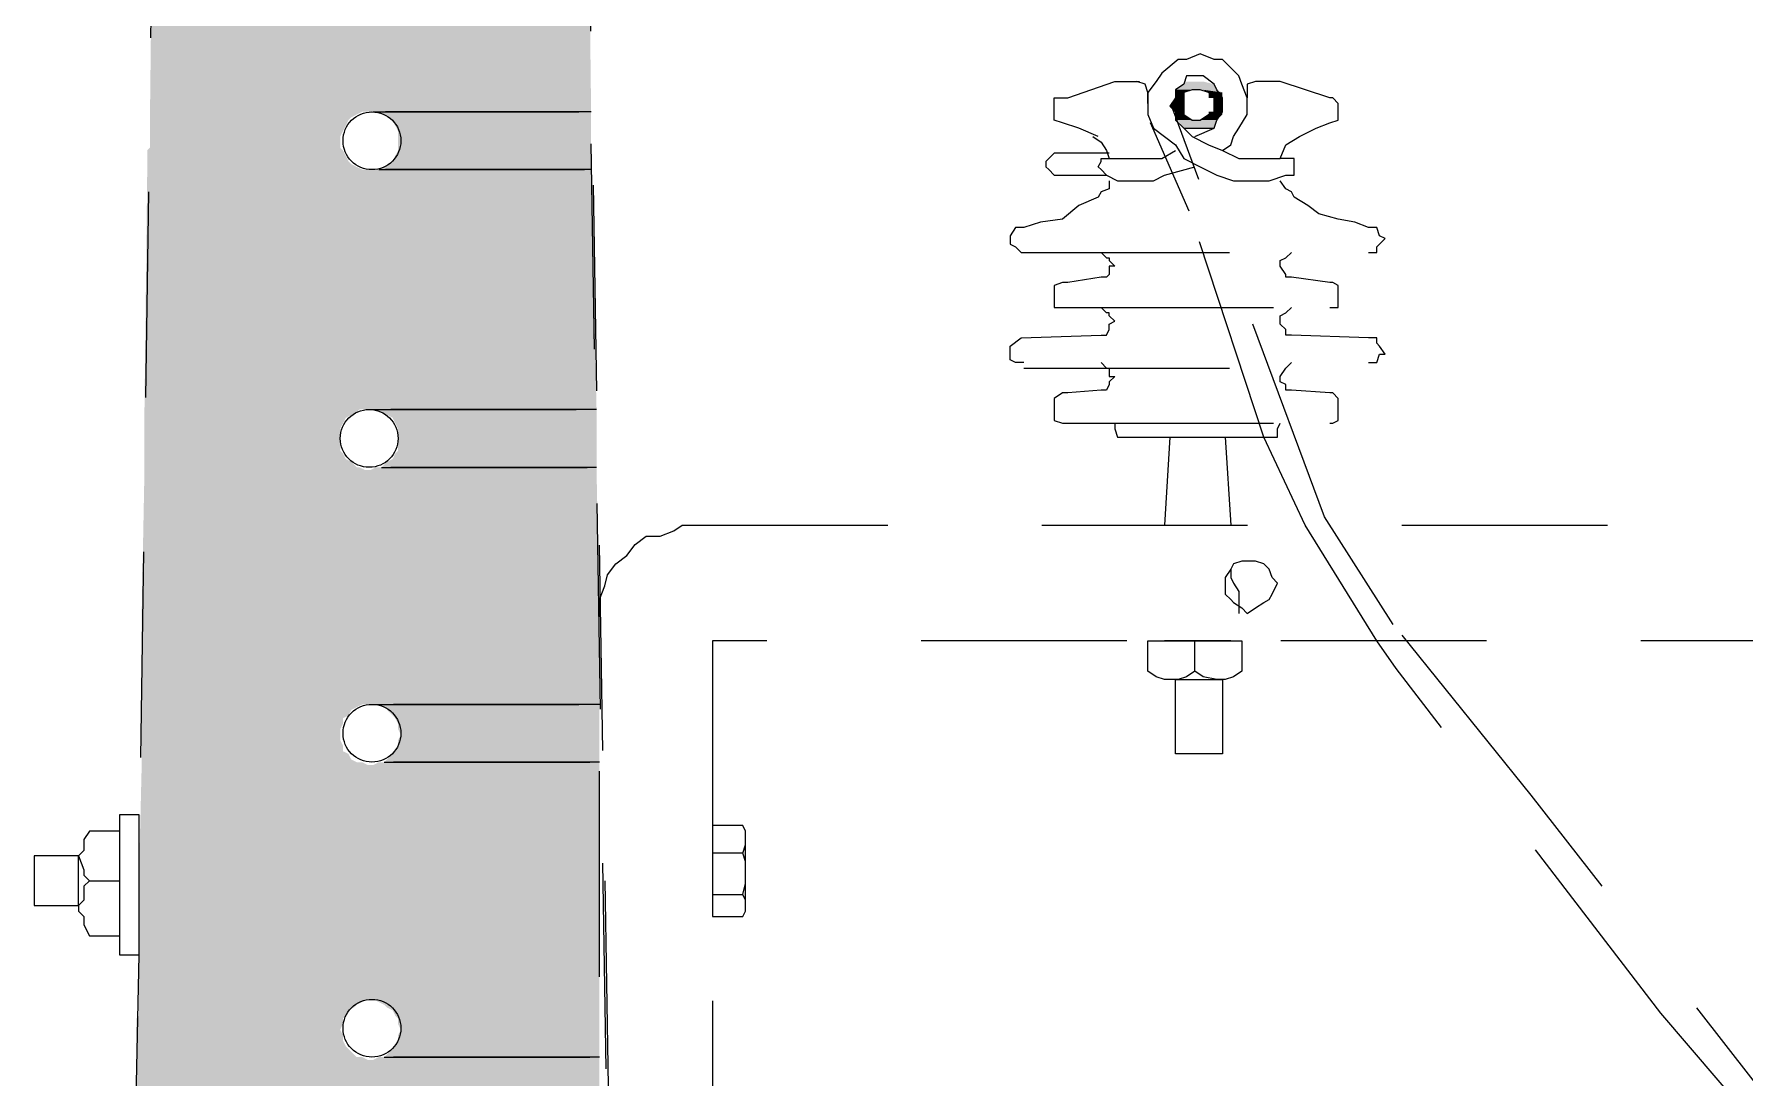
# Model space of a CAD drawing. Header units: metres. Extents: x 2999 to 3164, y 1641 to 1678.
# Drawn here: x 3128.481 to 3130.144, y 1670.72 to 1671.735 of the extents above; entities that cross this region are included whole.
import ezdxf

# ---------------------------------------------------------------- set-up
doc = ezdxf.new("R2010")
doc.units = ezdxf.units.M
doc.linetypes.add('CONTORNO_QUADRO_T', pattern=[0.35, 0.2, -0.15])
doc.layers.add('PDF29_Geometry', color=7, linetype='Continuous')
doc.layers.add('PDF29_Solid Fills', color=7, linetype='Continuous', true_color=0x939598)

msp = doc.modelspace()

# ---------------------------------------------------------------- linework, layer by layer
at = {"layer": 'PDF29_Geometry', "linetype": 'CONTORNO_QUADRO_T', "lineweight": 25}
for points in [[(3129.0651, 1668.9793), (3129.0061, 1672.6384), (3129.0356, 1670.9121), (3129.0651, 1668.9873)], [(3128.6013, 1672.2819), (3128.5825, 1670.9121)], [(3129.636, 1671.6224), (3129.6441, 1671.6278), (3129.6468, 1671.6358), (3129.6521, 1671.6439), (3129.6602, 1671.6573), (3129.6602, 1671.6734), (3129.6548, 1671.6868), (3129.6521, 1671.6948), (3129.6441, 1671.7028), (3129.636, 1671.7109), (3129.628, 1671.7109), (3129.6146, 1671.7162), (3129.6012, 1671.7109), (3129.5931, 1671.7109), (3129.5771, 1671.6975), (3129.5717, 1671.6894), (3129.5637, 1671.6787), (3129.5637, 1671.6573), (3129.569, 1671.6439), (3129.5797, 1671.6358), (3129.5905, 1671.6278), (3129.5985, 1671.6144), (3129.6146, 1671.6063), (3129.6307, 1671.5983), (3129.6468, 1671.5929), (3129.6816, 1671.5929), (3129.6977, 1671.5983), (3129.7057, 1671.5983), (3129.7057, 1671.6037), (3129.7057, 1671.6063), (3129.7057, 1671.6144), (3129.7031, 1671.6144), (3129.6923, 1671.6144), (3129.6977, 1671.6278), (3129.7111, 1671.6358), (3129.7272, 1671.6439), (3129.7406, 1671.6492), (3129.7486, 1671.6519), (3129.7486, 1671.6653), (3129.7486, 1671.668), (3129.7433, 1671.6734), (3129.7406, 1671.6734), (3129.6923, 1671.6894), (3129.6682, 1671.6894), (3129.6602, 1671.6868), (3129.6602, 1671.6734)], [(3129.5154, 1671.6358), (3129.4966, 1671.6439), (3129.4806, 1671.6492), (3129.4725, 1671.6519), (3129.4725, 1671.6653), (3129.4725, 1671.6734), (3129.4806, 1671.6734), (3129.4859, 1671.6734), (3129.5315, 1671.6894), (3129.5556, 1671.6894)], [(3129.5637, 1671.668), (3129.5637, 1671.6787), (3129.561, 1671.6868), (3129.5529, 1671.6894)], [(3131.8315, 1668.1966), (3131.8315, 1668.218), (3131.8047, 1668.403), (3131.7886, 1668.529), (3131.7403, 1668.6898), (3131.6653, 1668.9552), (3131.5768, 1669.2179), (3131.5527, 1669.2876), (3131.424, 1669.5771), (3131.3865, 1669.6602), (3131.2444, 1669.8907), (3131.097, 1670.0569), (3131.038, 1670.0864), (3130.9254, 1670.1079), (3130.7887, 1670.1132), (3130.719, 1670.132), (3130.4376, 1670.3866), (3130.2204, 1670.6306), (3129.9363, 1670.9952), (3129.8022, 1671.1614), (3129.7352, 1671.2659), (3129.5878, 1671.6626)], [(3131.8234, 1668.2207), (3131.7779, 1668.529), (3131.6626, 1668.9203), (3131.5366, 1669.2822), (3131.3624, 1669.6656), (3131.2176, 1669.8854), (3131.1613, 1669.9417), (3131.097, 1670.0194), (3131.0755, 1670.0462), (3131.0327, 1670.0676), (3130.9174, 1670.0918), (3130.786, 1670.0945), (3130.7083, 1670.1186), (3130.5877, 1670.2231), (3130.4134, 1670.3732), (3130.0623, 1670.7834), (3129.8049, 1671.1185), (3129.7862, 1671.1453), (3129.7165, 1671.2579), (3129.6762, 1671.3436), (3129.6039, 1671.5634), (3129.5663, 1671.6492)], [(3129.5985, 1671.6439), (3129.6066, 1671.6358), (3129.6226, 1671.6278), (3129.636, 1671.6224), (3129.6521, 1671.6144), (3129.6655, 1671.6144), (3129.6762, 1671.6144), (3129.6923, 1671.6144)], [(3129.6092, 1671.6358), (3129.628, 1671.6439)], [(3129.51, 1671.6358), (3129.5181, 1671.6305), (3129.5235, 1671.6224), (3129.5261, 1671.6144), (3129.5422, 1671.6144), (3129.561, 1671.6144), (3129.5771, 1671.6144), (3129.5905, 1671.6224)], [(3129.5261, 1671.6197), (3129.4725, 1671.6197), (3129.4645, 1671.6117), (3129.4645, 1671.6063), (3129.4672, 1671.6037), (3129.4725, 1671.5983), (3129.4779, 1671.5983), (3129.5235, 1671.5983), (3129.5181, 1671.6037), (3129.5154, 1671.6063), (3129.5181, 1671.6117), (3129.5181, 1671.6144), (3129.5261, 1671.6144)], [(3129.5261, 1671.5929), (3129.5261, 1671.5849), (3129.5181, 1671.5822), (3129.5154, 1671.5769), (3129.4966, 1671.5688), (3129.4806, 1671.5554), (3129.4591, 1671.5527), (3129.443, 1671.5474), (3129.4404, 1671.5474), (3129.435, 1671.5474), (3129.4296, 1671.5393), (3129.4296, 1671.5313), (3129.435, 1671.5286), (3129.4404, 1671.5232), (3129.443, 1671.5232), (3129.7781, 1671.5232), (3129.7862, 1671.5232), (3129.7862, 1671.5286), (3129.7888, 1671.5313), (3129.7942, 1671.5366), (3129.7888, 1671.5393), (3129.7862, 1671.5474), (3129.7781, 1671.5474), (3129.7647, 1671.5527), (3129.7486, 1671.5554), (3129.7299, 1671.5608), (3129.7191, 1671.5688), (3129.7057, 1671.5769), (3129.7031, 1671.5822), (3129.6977, 1671.5849), (3129.6923, 1671.5929)], [(3129.5235, 1671.5983), (3129.5342, 1671.5929), (3129.569, 1671.5929), (3129.5797, 1671.5983), (3129.6092, 1671.6063)], [(3129.5181, 1671.5232), (3129.5235, 1671.5179), (3129.5261, 1671.5179), (3129.5261, 1671.5152), (3129.5315, 1671.5098), (3129.5261, 1671.5098), (3129.5261, 1671.5018), (3129.5235, 1671.4991), (3129.5181, 1671.4991), (3129.4859, 1671.4938), (3129.4806, 1671.4938), (3129.4725, 1671.4911), (3129.4725, 1671.4857), (3129.4725, 1671.4777), (3129.4725, 1671.4696), (3129.4806, 1671.4696), (3129.4859, 1671.4696), (3129.7406, 1671.4696), (3129.7433, 1671.4696), (3129.7486, 1671.4696), (3129.7486, 1671.4777), (3129.7486, 1671.4857), (3129.7486, 1671.4911), (3129.7433, 1671.4938), (3129.7406, 1671.4938), (3129.7031, 1671.4991), (3129.6977, 1671.4991), (3129.6977, 1671.5018), (3129.6923, 1671.5098), (3129.6923, 1671.5152), (3129.6977, 1671.5179), (3129.7031, 1671.5232)], [(3129.443, 1671.416), (3129.4404, 1671.416), (3129.435, 1671.416), (3129.4296, 1671.4187), (3129.4296, 1671.4321), (3129.4404, 1671.4401), (3129.5181, 1671.4428), (3129.5235, 1671.4428), (3129.5261, 1671.4482), (3129.5261, 1671.4535), (3129.5315, 1671.4562), (3129.5261, 1671.4616), (3129.5261, 1671.4643), (3129.5235, 1671.4643), (3129.5181, 1671.4696)], [(3129.7781, 1671.416), (3129.7862, 1671.416), (3129.7888, 1671.4241), (3129.7942, 1671.4241), (3129.7888, 1671.4321), (3129.7862, 1671.4348), (3129.7862, 1671.4401), (3129.7781, 1671.4401), (3129.7031, 1671.4428), (3129.6977, 1671.4428), (3129.6977, 1671.4482), (3129.6923, 1671.4535), (3129.6923, 1671.4616), (3129.6977, 1671.4643), (3129.7031, 1671.4696)], [(3129.443, 1671.4107), (3129.7781, 1671.4107)], [(3129.5181, 1671.416), (3129.5235, 1671.4107), (3129.5261, 1671.4107), (3129.5261, 1671.4026), (3129.5315, 1671.4026), (3129.5261, 1671.3972), (3129.5261, 1671.3946), (3129.5235, 1671.3892), (3129.5181, 1671.3892), (3129.4859, 1671.3865), (3129.4806, 1671.3865), (3129.4725, 1671.3812), (3129.4725, 1671.3731), (3129.4725, 1671.3651), (3129.4725, 1671.3597), (3129.4806, 1671.357), (3129.4859, 1671.357), (3129.7406, 1671.357), (3129.7433, 1671.357), (3129.7486, 1671.3597), (3129.7486, 1671.3651), (3129.7486, 1671.3731), (3129.7486, 1671.3812), (3129.7433, 1671.3865), (3129.7406, 1671.3865), (3129.7031, 1671.3892), (3129.6977, 1671.3892), (3129.6977, 1671.3946), (3129.6923, 1671.3972), (3129.6923, 1671.4026), (3129.6977, 1671.4107), (3129.7031, 1671.416)], [(3129.5315, 1671.357), (3129.5315, 1671.3517), (3129.5342, 1671.3436), (3129.5395, 1671.3436), (3129.5422, 1671.3436), (3129.6762, 1671.3436), (3129.6843, 1671.3436), (3129.6897, 1671.3436), (3129.6897, 1671.3517), (3129.6923, 1671.357)], [(3129.5851, 1671.3436), (3129.5797, 1671.2579)], [(3129.5985, 1671.3436), (3129.628, 1671.3436)], [(3129.6387, 1671.3436), (3129.6441, 1671.2579)], [(3129.0302, 1670.1186), (3129.0302, 1671.1721), (3129.0302, 1671.1855), (3129.0356, 1671.1989), (3129.0383, 1671.2096), (3129.0463, 1671.2203), (3129.057, 1671.2284), (3129.0651, 1671.2391), (3129.0758, 1671.2471), (3129.0892, 1671.2471), (3129.1026, 1671.2525), (3129.1106, 1671.2579), (3130.593, 1671.2579), (3130.593, 1671.1453), (3129.1401, 1671.1453), (3129.1401, 1670.1481)], [(3129.6441, 1671.215), (3129.6441, 1671.2069), (3129.6468, 1671.2016), (3129.6521, 1671.1935), (3129.6521, 1671.1721)], [(3129.6092, 1671.1158), (3129.6012, 1671.1104), (3129.5931, 1671.1077), (3129.5797, 1671.1077), (3129.5717, 1671.1104), (3129.5637, 1671.1158), (3129.5637, 1671.1453), (3129.6548, 1671.1453), (3129.6548, 1671.1158), (3129.6468, 1671.1104), (3129.6387, 1671.1077), (3129.6307, 1671.1077), (3129.6173, 1671.1104), (3129.6092, 1671.1158), (3129.6092, 1671.1453)], [(3129.6441, 1671.1453), (3129.5797, 1671.1453), (3129.6441, 1671.1453), (3129.5797, 1671.1453)], [(3129.5931, 1671.1453), (3129.628, 1671.1453)], [(3128.5343, 1670.9121), (3128.5289, 1670.9067), (3128.5289, 1670.8933), (3128.5236, 1670.8879), (3128.5236, 1670.8826), (3128.5289, 1670.8772), (3128.5289, 1670.8692), (3128.5343, 1670.8584), (3128.5638, 1670.8584), (3128.5638, 1670.9603), (3128.5343, 1670.9603), (3128.5289, 1670.9523), (3128.5289, 1670.9415), (3128.5236, 1670.9362), (3128.5289, 1670.9228), (3128.5289, 1670.9174), (3128.5343, 1670.9121), (3128.5638, 1670.9121)], [(3129.1696, 1670.9389), (3129.1723, 1670.9469), (3129.1723, 1670.9603), (3129.1696, 1670.9657), (3129.1401, 1670.9657), (3129.1401, 1670.8772), (3129.1696, 1670.8772), (3129.1723, 1670.8826), (3129.1723, 1670.9603), (3129.1696, 1670.9657)], [(3129.1401, 1670.8986), (3129.1696, 1670.8986), (3129.1723, 1670.9094), (3129.1723, 1670.9308), (3129.1696, 1670.9389), (3129.1401, 1670.9389)], [(3129.1696, 1670.8772), (3129.1723, 1670.8826), (3129.1723, 1670.8933), (3129.1696, 1670.8986)], [(3128.5825, 1670.8397), (3128.5718, 1670.3411)]]:
    msp.add_lwpolyline(points, dxfattribs=at)
for points in [[(3129.636, 1671.6653), (3129.636, 1671.6734), (3129.6307, 1671.6814), (3129.628, 1671.6868), (3129.6173, 1671.6948), (3129.6012, 1671.6948), (3129.5985, 1671.6868), (3129.5905, 1671.6814), (3129.5905, 1671.6734), (3129.5851, 1671.6653), (3129.5905, 1671.66), (3129.5905, 1671.6519), (3129.5985, 1671.6439), (3129.6012, 1671.6439), (3129.6173, 1671.6439), (3129.628, 1671.6439), (3129.6307, 1671.6519), (3129.636, 1671.66)], [(3129.628, 1671.6653), (3129.628, 1671.6734), (3129.6226, 1671.6787), (3129.6146, 1671.6814), (3129.6092, 1671.6814), (3129.6066, 1671.6814), (3129.5985, 1671.6787), (3129.5985, 1671.6734), (3129.5985, 1671.66), (3129.5985, 1671.6573), (3129.6066, 1671.6519), (3129.6146, 1671.6519), (3129.6226, 1671.6573), (3129.628, 1671.66)], [(3129.6897, 1671.2016), (3129.6843, 1671.2069), (3129.6816, 1671.215), (3129.6762, 1671.2203), (3129.6682, 1671.223), (3129.6548, 1671.223), (3129.6468, 1671.2203), (3129.6441, 1671.215), (3129.6387, 1671.2069), (3129.6387, 1671.1908), (3129.6441, 1671.1855), (3129.6468, 1671.1828), (3129.6548, 1671.1774), (3129.6602, 1671.1721), (3129.6682, 1671.1774), (3129.6762, 1671.1828), (3129.6816, 1671.1855), (3129.6843, 1671.1908)], [(3129.636, 1671.1077), (3129.636, 1671.0354), (3129.6307, 1671.0354), (3129.5905, 1671.0354), (3129.5905, 1671.1077)], [(3128.5825, 1670.8397), (3128.5638, 1670.8397), (3128.5638, 1670.9764), (3128.5825, 1670.9764)], [(3128.5236, 1670.8879), (3128.5236, 1670.9362), (3128.4807, 1670.9362), (3128.4807, 1670.8879)]]:
    msp.add_lwpolyline(points, close=True, dxfattribs=at)
at = {"layer": 'PDF29_Geometry', "color": 252, "linetype": 'CONTORNO_QUADRO_T', "lineweight": 0, "true_color": 0x939598}
for points in [[(3129.0222, 1671.66), (3128.8104, 1671.66), (3129.0222, 1671.66)], [(3129.0222, 1671.6037), (3128.8158, 1671.6037), (3129.0222, 1671.6037)], [(3129.0275, 1671.3704), (3128.8077, 1671.3704), (3129.0275, 1671.3704)], [(3129.0275, 1671.3141), (3128.8184, 1671.3141), (3129.0275, 1671.3141)], [(3129.0302, 1671.0836), (3128.8104, 1671.0836), (3129.0302, 1671.0836)], [(3129.0302, 1671.0273), (3128.8211, 1671.0273), (3129.0302, 1671.0273)], [(3129.0302, 1670.7405), (3128.8211, 1670.7405), (3129.0302, 1670.7405)]]:
    msp.add_lwpolyline(points, dxfattribs=at)
at = {"layer": 'PDF29_Geometry', "linetype": 'CONTORNO_QUADRO_T', "lineweight": 25}
for centre in [(3128.8091, 1671.6318), (3128.8064, 1671.3423), (3128.8091, 1671.0555), (3128.8091, 1670.7686)]:
    msp.add_circle(centre, 0.0281, dxfattribs=at)
at = {"layer": 'PDF29_Solid Fills', "linetype": 'CONTORNO_QUADRO_T', "transparency": 33554559}
for points in [[(3128.5959, 1671.8905), (3129.0222, 1671.66), (3128.5933, 1671.66)], [(3129.0195, 1671.8905), (3128.5959, 1671.8905), (3129.0222, 1671.66)], [(3128.7997, 1671.66), (3128.7997, 1671.66), (3128.5933, 1671.66)], [(3128.7997, 1671.66), (3128.5933, 1671.66), (3128.805, 1671.66)], [(3128.7997, 1671.66), (3128.5933, 1671.66), (3128.7943, 1671.6573)], [(3128.5933, 1671.66), (3128.7943, 1671.6573), (3128.5933, 1671.6573)], [(3128.7943, 1671.6573), (3128.5933, 1671.6573), (3128.789, 1671.6546)], [(3128.5933, 1671.6573), (3128.789, 1671.6546), (3128.5933, 1671.6546)], [(3128.8104, 1671.66), (3129.0222, 1671.66), (3128.8158, 1671.66)], [(3129.0222, 1671.66), (3128.8158, 1671.66), (3129.0222, 1671.6573)], [(3128.8158, 1671.66), (3129.0222, 1671.6573), (3128.8211, 1671.6573)], [(3129.0222, 1671.6573), (3128.8211, 1671.6573), (3129.0222, 1671.6546)], [(3128.8211, 1671.6573), (3129.0222, 1671.6546), (3128.8238, 1671.6546)], [(3128.789, 1671.6546), (3128.5933, 1671.6546), (3128.7863, 1671.6519)], [(3128.5933, 1671.6546), (3128.7863, 1671.6519), (3128.5933, 1671.6519)], [(3128.7863, 1671.6519), (3128.5933, 1671.6519), (3128.7836, 1671.6465)], [(3128.5933, 1671.6519), (3128.7836, 1671.6465), (3128.5933, 1671.6465)], [(3128.7836, 1671.6465), (3128.5933, 1671.6465), (3128.7809, 1671.6412)], [(3128.5933, 1671.6465), (3128.7809, 1671.6412), (3128.5933, 1671.6412)], [(3128.7809, 1671.6412), (3128.5933, 1671.6412), (3128.7782, 1671.6358)], [(3128.5933, 1671.6412), (3128.7782, 1671.6358), (3128.5933, 1671.6358)], [(3129.0222, 1671.6546), (3128.8238, 1671.6546), (3129.0222, 1671.6519)], [(3128.8238, 1671.6546), (3129.0222, 1671.6519), (3128.8292, 1671.6519)], [(3129.0222, 1671.6519), (3128.8292, 1671.6519), (3129.0222, 1671.6465)], [(3128.8292, 1671.6519), (3129.0222, 1671.6465), (3128.8318, 1671.6465)], [(3129.0222, 1671.6465), (3128.8318, 1671.6465), (3129.0222, 1671.6412)], [(3128.8318, 1671.6465), (3129.0222, 1671.6412), (3128.8345, 1671.6412)], [(3129.0222, 1671.6412), (3128.8345, 1671.6412), (3129.0222, 1671.6358)], [(3128.8345, 1671.6412), (3129.0222, 1671.6358), (3128.8345, 1671.6358)], [(3128.5933, 1671.6251), (3128.7809, 1671.6224), (3128.5906, 1671.6224)], [(3128.7782, 1671.6358), (3128.5933, 1671.6358), (3128.7782, 1671.6305)], [(3128.5933, 1671.6358), (3128.7782, 1671.6305), (3128.5933, 1671.6305)], [(3128.7782, 1671.6305), (3128.5933, 1671.6305), (3128.7782, 1671.6251)], [(3128.5933, 1671.6305), (3128.7782, 1671.6251), (3128.5933, 1671.6251)], [(3128.7782, 1671.6251), (3128.5933, 1671.6251), (3128.7809, 1671.6224)], [(3129.0222, 1671.6358), (3128.8345, 1671.6358), (3129.0222, 1671.6305)], [(3128.8345, 1671.6358), (3129.0222, 1671.6305), (3128.8345, 1671.6305)], [(3129.0222, 1671.6305), (3128.8345, 1671.6305), (3129.0222, 1671.6251)], [(3128.8345, 1671.6305), (3129.0222, 1671.6251), (3128.8345, 1671.6251)], [(3129.0222, 1671.6251), (3128.8345, 1671.6251), (3129.0222, 1671.6224)], [(3128.8345, 1671.6251), (3129.0222, 1671.6224), (3128.8345, 1671.6224)], [(3128.7809, 1671.6224), (3128.5906, 1671.6224), (3128.7836, 1671.6171)], [(3128.5906, 1671.6224), (3128.7836, 1671.6171), (3128.5906, 1671.6171)], [(3128.7836, 1671.6171), (3128.5906, 1671.6171), (3128.7863, 1671.6117)], [(3128.5906, 1671.6171), (3128.7863, 1671.6117), (3128.5906, 1671.6117)], [(3128.7863, 1671.6117), (3128.5906, 1671.6117), (3128.789, 1671.609)], [(3128.5906, 1671.6117), (3128.789, 1671.609), (3128.5906, 1671.609)], [(3128.789, 1671.609), (3128.5906, 1671.609), (3128.7943, 1671.6063)], [(3128.5906, 1671.609), (3128.7943, 1671.6063), (3128.5906, 1671.6063)], [(3128.8238, 1671.609), (3129.0222, 1671.6063), (3128.8211, 1671.6063)], [(3128.8292, 1671.6117), (3129.0222, 1671.609), (3128.8238, 1671.609)], [(3129.0222, 1671.609), (3128.8238, 1671.609), (3129.0222, 1671.6063)], [(3128.8318, 1671.6171), (3129.0222, 1671.6117), (3128.8292, 1671.6117)], [(3129.0222, 1671.6117), (3128.8292, 1671.6117), (3129.0222, 1671.609)], [(3128.8345, 1671.6224), (3129.0222, 1671.6171), (3128.8318, 1671.6171)], [(3129.0222, 1671.6171), (3128.8318, 1671.6171), (3129.0222, 1671.6117)], [(3129.0222, 1671.6224), (3128.8345, 1671.6224), (3129.0222, 1671.6171)], [(3128.5906, 1671.6037), (3129.0275, 1671.3704), (3128.5879, 1671.3704)], [(3128.7943, 1671.6063), (3128.5906, 1671.6063), (3128.7997, 1671.6037)], [(3128.5906, 1671.6063), (3128.7997, 1671.6037), (3128.5906, 1671.6037)], [(3128.805, 1671.6037), (3128.805, 1671.6037), (3128.5906, 1671.6037)], [(3128.805, 1671.6037), (3128.5906, 1671.6037), (3128.7997, 1671.6037)], [(3129.0222, 1671.6037), (3128.5906, 1671.6037), (3129.0275, 1671.3704)], [(3128.8158, 1671.6037), (3129.0222, 1671.6037), (3128.8104, 1671.6037)], [(3128.8211, 1671.6063), (3129.0222, 1671.6037), (3128.8158, 1671.6037)], [(3129.0222, 1671.6063), (3128.8211, 1671.6063), (3129.0222, 1671.6037)], [(3128.797, 1671.3704), (3128.797, 1671.3704), (3128.5879, 1671.3704)], [(3128.797, 1671.3704), (3128.5879, 1671.3704), (3128.8024, 1671.3704)], [(3128.797, 1671.3704), (3128.5879, 1671.3704), (3128.7943, 1671.3678)], [(3128.5879, 1671.3704), (3128.7943, 1671.3678), (3128.5879, 1671.3678)], [(3128.7943, 1671.3678), (3128.5879, 1671.3678), (3128.789, 1671.3651)], [(3128.5879, 1671.3678), (3128.789, 1671.3651), (3128.5879, 1671.3651)], [(3128.789, 1671.3651), (3128.5879, 1671.3651), (3128.7836, 1671.3624)], [(3128.5879, 1671.3651), (3128.7836, 1671.3624), (3128.5879, 1671.3624)], [(3128.7836, 1671.3624), (3128.5879, 1671.3624), (3128.7809, 1671.357)], [(3128.5879, 1671.3624), (3128.7809, 1671.357), (3128.5879, 1671.357)], [(3128.8077, 1671.3704), (3129.0275, 1671.3704), (3128.8131, 1671.3704)], [(3129.0275, 1671.3704), (3128.8131, 1671.3704), (3129.0275, 1671.3678)], [(3128.8131, 1671.3704), (3129.0275, 1671.3678), (3128.8184, 1671.3678)], [(3129.0275, 1671.3678), (3128.8184, 1671.3678), (3129.0275, 1671.3651)], [(3128.8184, 1671.3678), (3129.0275, 1671.3651), (3128.8238, 1671.3651)], [(3129.0275, 1671.3651), (3128.8238, 1671.3651), (3129.0275, 1671.3624)], [(3128.8238, 1671.3651), (3129.0275, 1671.3624), (3128.8292, 1671.3624)], [(3129.0275, 1671.3624), (3128.8292, 1671.3624), (3129.0275, 1671.357)], [(3128.8292, 1671.3624), (3129.0275, 1671.357), (3128.8318, 1671.357)], [(3128.7809, 1671.357), (3128.5879, 1671.357), (3128.7782, 1671.3517)], [(3128.5879, 1671.357), (3128.7782, 1671.3517), (3128.5879, 1671.3517)], [(3128.7782, 1671.3517), (3128.5879, 1671.3517), (3128.7782, 1671.3463)], [(3128.5879, 1671.3517), (3128.7782, 1671.3463), (3128.5879, 1671.3463)], [(3128.7782, 1671.3463), (3128.5879, 1671.3463), (3128.7782, 1671.341)], [(3128.5879, 1671.3463), (3128.7782, 1671.341), (3128.5879, 1671.341)], [(3128.7782, 1671.341), (3128.5879, 1671.341), (3128.7782, 1671.3356)], [(3128.5879, 1671.341), (3128.7782, 1671.3356), (3128.5879, 1671.3356)], [(3129.0275, 1671.357), (3128.8318, 1671.357), (3129.0275, 1671.3517)], [(3128.8318, 1671.357), (3129.0275, 1671.3517), (3128.8345, 1671.3517)], [(3129.0275, 1671.3517), (3128.8345, 1671.3517), (3129.0275, 1671.3463)], [(3128.8345, 1671.3517), (3129.0275, 1671.3463), (3128.8345, 1671.3463)], [(3129.0275, 1671.3463), (3128.8345, 1671.3463), (3129.0275, 1671.341)], [(3128.8345, 1671.3463), (3129.0275, 1671.341), (3128.8345, 1671.341)], [(3129.0275, 1671.341), (3128.8345, 1671.341), (3129.0275, 1671.3356)], [(3128.8345, 1671.341), (3129.0275, 1671.3356), (3128.8345, 1671.3356)], [(3128.7782, 1671.3356), (3128.5879, 1671.3356), (3128.7782, 1671.3302)], [(3128.5879, 1671.3356), (3128.7782, 1671.3302), (3128.5879, 1671.3302)], [(3128.7782, 1671.3302), (3128.5879, 1671.3302), (3128.7809, 1671.3276)], [(3128.5879, 1671.3302), (3128.7809, 1671.3276), (3128.5879, 1671.3276)], [(3128.7809, 1671.3276), (3128.5879, 1671.3276), (3128.7836, 1671.3222)], [(3128.5879, 1671.3276), (3128.7836, 1671.3222), (3128.5879, 1671.3222)], [(3128.8318, 1671.3276), (3129.0275, 1671.3222), (3128.8292, 1671.3222)], [(3128.8345, 1671.3302), (3129.0275, 1671.3276), (3128.8318, 1671.3276)], [(3129.0275, 1671.3276), (3128.8318, 1671.3276), (3129.0275, 1671.3222)], [(3129.0275, 1671.3356), (3128.8345, 1671.3356), (3129.0275, 1671.3302)], [(3128.8345, 1671.3356), (3129.0275, 1671.3302), (3128.8345, 1671.3302)], [(3129.0275, 1671.3302), (3128.8345, 1671.3302), (3129.0275, 1671.3276)], [(3128.5879, 1671.3115), (3129.0302, 1671.1721), (3128.5852, 1671.1721)], [(3128.7836, 1671.3222), (3128.5879, 1671.3222), (3128.789, 1671.3195)], [(3128.5879, 1671.3222), (3128.789, 1671.3195), (3128.5879, 1671.3195)], [(3128.789, 1671.3195), (3128.5879, 1671.3195), (3128.7943, 1671.3141)], [(3128.5879, 1671.3195), (3128.7943, 1671.3141), (3128.5879, 1671.3141)], [(3128.797, 1671.3141), (3128.797, 1671.3141), (3128.5879, 1671.3141)], [(3128.797, 1671.3141), (3128.5879, 1671.3141), (3128.7943, 1671.3141)], [(3128.797, 1671.3141), (3128.5879, 1671.3141), (3128.8024, 1671.3115)], [(3128.5879, 1671.3141), (3128.8024, 1671.3115), (3128.5879, 1671.3115)], [(3129.0275, 1671.3115), (3128.5879, 1671.3115), (3129.0302, 1671.1721)], [(3128.8131, 1671.3141), (3129.0275, 1671.3115), (3128.8077, 1671.3115)], [(3128.8184, 1671.3141), (3129.0275, 1671.3141), (3128.8131, 1671.3141)], [(3129.0275, 1671.3141), (3128.8131, 1671.3141), (3129.0275, 1671.3115)], [(3128.8238, 1671.3195), (3129.0275, 1671.3141), (3128.8184, 1671.3141)], [(3128.8292, 1671.3222), (3129.0275, 1671.3195), (3128.8238, 1671.3195)], [(3129.0275, 1671.3195), (3128.8238, 1671.3195), (3129.0275, 1671.3141)], [(3129.0275, 1671.3222), (3128.8292, 1671.3222), (3129.0275, 1671.3195)], [(3129.0302, 1671.1721), (3128.5852, 1671.1721), (3129.0302, 1671.0836)], [(3128.5852, 1671.1721), (3129.0302, 1671.0836), (3128.5852, 1671.0836)], [(3128.7997, 1671.0836), (3128.7997, 1671.0836), (3128.5852, 1671.0836)], [(3128.7997, 1671.0836), (3128.5852, 1671.0836), (3128.805, 1671.0836)], [(3128.7997, 1671.0836), (3128.5852, 1671.0836), (3128.7943, 1671.0809)], [(3128.5852, 1671.0836), (3128.7943, 1671.0809), (3128.5852, 1671.0809)], [(3128.7943, 1671.0809), (3128.5852, 1671.0809), (3128.789, 1671.0783)], [(3128.5852, 1671.0809), (3128.789, 1671.0783), (3128.5852, 1671.0783)], [(3128.789, 1671.0783), (3128.5852, 1671.0783), (3128.7863, 1671.0729)], [(3128.5852, 1671.0783), (3128.7863, 1671.0729), (3128.5852, 1671.0729)], [(3128.8104, 1671.0836), (3129.0302, 1671.0836), (3128.8158, 1671.0836)], [(3129.0302, 1671.0836), (3128.8158, 1671.0836), (3129.0302, 1671.0809)], [(3128.8158, 1671.0836), (3129.0302, 1671.0809), (3128.8211, 1671.0809)], [(3129.0302, 1671.0809), (3128.8211, 1671.0809), (3129.0302, 1671.0783)], [(3128.8211, 1671.0809), (3129.0302, 1671.0783), (3128.8238, 1671.0783)], [(3129.0302, 1671.0783), (3128.8238, 1671.0783), (3129.0302, 1671.0729)], [(3128.8238, 1671.0783), (3129.0302, 1671.0729), (3128.8292, 1671.0729)], [(3128.7863, 1671.0729), (3128.5852, 1671.0729), (3128.7809, 1671.0702)], [(3128.5852, 1671.0729), (3128.7809, 1671.0702), (3128.5852, 1671.0702)], [(3128.7809, 1671.0702), (3128.5852, 1671.0702), (3128.7809, 1671.0648)], [(3128.5852, 1671.0702), (3128.7809, 1671.0648), (3128.5852, 1671.0648)], [(3128.7809, 1671.0648), (3128.5852, 1671.0648), (3128.7782, 1671.0595)], [(3128.5852, 1671.0648), (3128.7782, 1671.0595), (3128.5852, 1671.0595)], [(3128.7782, 1671.0595), (3128.5852, 1671.0595), (3128.7782, 1671.0541)], [(3128.5852, 1671.0595), (3128.7782, 1671.0541), (3128.5852, 1671.0541)], [(3129.0302, 1671.0729), (3128.8292, 1671.0729), (3129.0302, 1671.0702)], [(3128.8292, 1671.0729), (3129.0302, 1671.0702), (3128.8318, 1671.0702)], [(3129.0302, 1671.0702), (3128.8318, 1671.0702), (3129.0302, 1671.0648)], [(3128.8318, 1671.0702), (3129.0302, 1671.0648), (3128.8345, 1671.0648)], [(3129.0302, 1671.0648), (3128.8345, 1671.0648), (3129.0302, 1671.0595)], [(3128.8345, 1671.0648), (3129.0302, 1671.0595), (3128.8345, 1671.0595)], [(3129.0302, 1671.0595), (3128.8345, 1671.0595), (3129.0302, 1671.0541)], [(3128.8345, 1671.0595), (3129.0302, 1671.0541), (3128.8372, 1671.0541)], [(3128.7782, 1671.0541), (3128.5852, 1671.0541), (3128.7782, 1671.0488)], [(3128.5852, 1671.0541), (3128.7782, 1671.0488), (3128.5852, 1671.0488)], [(3128.7782, 1671.0488), (3128.5852, 1671.0488), (3128.7809, 1671.0434)], [(3128.5852, 1671.0488), (3128.7809, 1671.0434), (3128.5852, 1671.0434)], [(3128.7809, 1671.0434), (3128.5852, 1671.0434), (3128.7809, 1671.038)], [(3128.5852, 1671.0434), (3128.7809, 1671.038), (3128.5852, 1671.038)], [(3128.8345, 1671.0434), (3129.0302, 1671.038), (3128.8318, 1671.038)], [(3128.8372, 1671.0541), (3129.0302, 1671.0488), (3128.8345, 1671.0488)], [(3129.0302, 1671.0488), (3128.8345, 1671.0488), (3129.0302, 1671.0434)], [(3128.8345, 1671.0488), (3129.0302, 1671.0434), (3128.8345, 1671.0434)], [(3129.0302, 1671.0434), (3128.8345, 1671.0434), (3129.0302, 1671.038)], [(3129.0302, 1671.0541), (3128.8372, 1671.0541), (3129.0302, 1671.0488)], [(3128.7809, 1671.038), (3128.5852, 1671.038), (3128.7863, 1671.0354)], [(3128.5852, 1671.038), (3128.7863, 1671.0354), (3128.5852, 1671.0354)], [(3128.7863, 1671.0354), (3128.5852, 1671.0354), (3128.789, 1671.03)], [(3128.5852, 1671.0354), (3128.789, 1671.03), (3128.5852, 1671.03)], [(3128.789, 1671.03), (3128.5852, 1671.03), (3128.7943, 1671.0273)], [(3128.5852, 1671.03), (3128.7943, 1671.0273), (3128.5852, 1671.0273)], [(3128.7997, 1671.0273), (3128.7997, 1671.0273), (3128.5852, 1671.0273)], [(3128.7997, 1671.0273), (3128.5852, 1671.0273), (3128.7943, 1671.0273)], [(3128.7997, 1671.0273), (3128.5852, 1671.0273), (3128.805, 1671.0246)], [(3128.5852, 1671.0273), (3128.805, 1671.0246), (3128.5852, 1671.0246)], [(3128.8158, 1671.0273), (3129.0302, 1671.0246), (3128.8104, 1671.0246)], [(3128.8211, 1671.0273), (3129.0302, 1671.0273), (3128.8158, 1671.0273)], [(3129.0302, 1671.0273), (3128.8158, 1671.0273), (3129.0302, 1671.0246)], [(3128.8238, 1671.03), (3129.0302, 1671.0273), (3128.8211, 1671.0273)], [(3128.8292, 1671.0354), (3129.0302, 1671.03), (3128.8238, 1671.03)], [(3129.0302, 1671.03), (3128.8238, 1671.03), (3129.0302, 1671.0273)], [(3128.8318, 1671.038), (3129.0302, 1671.0354), (3128.8292, 1671.0354)], [(3129.0302, 1671.0354), (3128.8292, 1671.0354), (3129.0302, 1671.03)], [(3129.0302, 1671.038), (3128.8318, 1671.038), (3129.0302, 1671.0354)], [(3128.5852, 1671.0246), (3129.0302, 1670.9121), (3128.5825, 1670.9121)], [(3129.0302, 1671.0246), (3128.5852, 1671.0246), (3129.0302, 1670.9121)], [(3129.0302, 1670.9121), (3128.5825, 1670.9121), (3129.0302, 1670.8397)], [(3128.5825, 1670.9121), (3129.0302, 1670.8397), (3128.5825, 1670.8397)], [(3129.0302, 1670.8397), (3128.5825, 1670.8397), (3129.0302, 1670.7968)], [(3128.5825, 1670.8397), (3129.0302, 1670.7968), (3128.5825, 1670.7968)], [(3128.805, 1670.7968), (3128.5825, 1670.7968), (3128.7997, 1670.7941)], [(3128.5825, 1670.7968), (3128.7997, 1670.7941), (3128.5825, 1670.7941)], [(3128.7997, 1670.7941), (3128.5825, 1670.7941), (3128.7943, 1670.7914)], [(3128.5825, 1670.7941), (3128.7943, 1670.7914), (3128.5825, 1670.7914)], [(3129.0302, 1670.7968), (3128.8104, 1670.7968), (3129.0302, 1670.7941)], [(3128.8104, 1670.7968), (3129.0302, 1670.7941), (3128.8158, 1670.7941)], [(3129.0302, 1670.7941), (3128.8158, 1670.7941), (3129.0302, 1670.7914)], [(3128.8158, 1670.7941), (3129.0302, 1670.7914), (3128.8211, 1670.7914)], [(3128.5825, 1670.7807), (3128.7809, 1670.778), (3128.5799, 1670.778)], [(3128.7809, 1670.778), (3128.5799, 1670.778), (3128.7809, 1670.7727)], [(3128.5799, 1670.778), (3128.7809, 1670.7727), (3128.5799, 1670.7727)], [(3128.7943, 1670.7914), (3128.5825, 1670.7914), (3128.7916, 1670.7887)], [(3128.5825, 1670.7914), (3128.7916, 1670.7887), (3128.5825, 1670.7887)], [(3128.7916, 1670.7887), (3128.5825, 1670.7887), (3128.7863, 1670.7861)], [(3128.5825, 1670.7887), (3128.7863, 1670.7861), (3128.5825, 1670.7861)], [(3128.7863, 1670.7861), (3128.5825, 1670.7861), (3128.7836, 1670.7807)], [(3128.5825, 1670.7861), (3128.7836, 1670.7807), (3128.5825, 1670.7807)], [(3128.7836, 1670.7807), (3128.5825, 1670.7807), (3128.7809, 1670.778)], [(3129.0302, 1670.7914), (3128.8211, 1670.7914), (3129.0302, 1670.7887)], [(3128.8211, 1670.7914), (3129.0302, 1670.7887), (3128.8238, 1670.7887)], [(3129.0302, 1670.7887), (3128.8238, 1670.7887), (3129.0302, 1670.7861)], [(3128.8238, 1670.7887), (3129.0302, 1670.7861), (3128.8292, 1670.7861)], [(3129.0302, 1670.7861), (3128.8292, 1670.7861), (3129.0302, 1670.7807)], [(3128.8292, 1670.7861), (3129.0302, 1670.7807), (3128.8318, 1670.7807)], [(3129.0302, 1670.7807), (3128.8318, 1670.7807), (3129.0302, 1670.778)], [(3128.8318, 1670.7807), (3129.0302, 1670.778), (3128.8345, 1670.778)], [(3129.0302, 1670.778), (3128.8345, 1670.778), (3129.0302, 1670.7727)], [(3128.8345, 1670.778), (3129.0302, 1670.7727), (3128.8345, 1670.7727)], [(3128.7809, 1670.7727), (3128.5799, 1670.7727), (3128.7782, 1670.7673)], [(3128.5799, 1670.7727), (3128.7782, 1670.7673), (3128.5799, 1670.7673)], [(3128.7782, 1670.7673), (3128.5799, 1670.7673), (3128.7809, 1670.7619)], [(3128.5799, 1670.7673), (3128.7809, 1670.7619), (3128.5799, 1670.7619)], [(3128.7809, 1670.7619), (3128.5799, 1670.7619), (3128.7809, 1670.7566)], [(3128.5799, 1670.7619), (3128.7809, 1670.7566), (3128.5799, 1670.7566)], [(3129.0302, 1670.7727), (3128.8345, 1670.7727), (3129.0302, 1670.7673)], [(3128.8345, 1670.7727), (3129.0302, 1670.7673), (3128.8372, 1670.7673)], [(3128.8372, 1670.7673), (3129.0302, 1670.7619), (3128.8345, 1670.7619)], [(3129.0302, 1670.7619), (3128.8345, 1670.7619), (3129.0302, 1670.7566)], [(3128.8345, 1670.7619), (3129.0302, 1670.7566), (3128.8345, 1670.7566)], [(3129.0302, 1670.7673), (3128.8372, 1670.7673), (3129.0302, 1670.7619)], [(3128.7809, 1670.7566), (3128.5799, 1670.7566), (3128.7836, 1670.7512)], [(3128.5799, 1670.7566), (3128.7836, 1670.7512), (3128.5799, 1670.7512)], [(3128.7836, 1670.7512), (3128.5799, 1670.7512), (3128.7863, 1670.7485)], [(3128.5799, 1670.7512), (3128.7863, 1670.7485), (3128.5799, 1670.7485)], [(3128.7863, 1670.7485), (3128.5799, 1670.7485), (3128.7916, 1670.7432)], [(3128.5799, 1670.7485), (3128.7916, 1670.7432), (3128.5799, 1670.7432)], [(3128.7916, 1670.7432), (3128.5799, 1670.7432), (3128.7943, 1670.7405)], [(3128.5799, 1670.7432), (3128.7943, 1670.7405), (3128.5799, 1670.7405)], [(3128.8238, 1670.7432), (3129.0302, 1670.7405), (3128.8211, 1670.7405)], [(3128.8292, 1670.7485), (3129.0302, 1670.7432), (3128.8238, 1670.7432)], [(3129.0302, 1670.7432), (3128.8238, 1670.7432), (3129.0302, 1670.7405)], [(3128.8318, 1670.7512), (3129.0302, 1670.7485), (3128.8292, 1670.7485)], [(3129.0302, 1670.7485), (3128.8292, 1670.7485), (3129.0302, 1670.7432)], [(3128.8345, 1670.7566), (3129.0302, 1670.7512), (3128.8318, 1670.7512)], [(3129.0302, 1670.7512), (3128.8318, 1670.7512), (3129.0302, 1670.7485)], [(3129.0302, 1670.7566), (3128.8345, 1670.7566), (3129.0302, 1670.7512)], [(3128.5799, 1670.7378), (3129.0302, 1670.5073), (3128.5745, 1670.5073)], [(3128.7997, 1670.7405), (3128.7997, 1670.7405), (3128.5799, 1670.7405)], [(3128.7997, 1670.7405), (3128.5799, 1670.7405), (3128.7943, 1670.7405)], [(3128.7997, 1670.7405), (3128.5799, 1670.7405), (3128.805, 1670.7378)], [(3128.5799, 1670.7405), (3128.805, 1670.7378), (3128.5799, 1670.7378)], [(3129.0302, 1670.7378), (3128.5799, 1670.7378), (3129.0302, 1670.5073)], [(3128.8158, 1670.7405), (3129.0302, 1670.7378), (3128.8104, 1670.7378)], [(3128.8211, 1670.7405), (3129.0302, 1670.7405), (3128.8158, 1670.7405)], [(3129.0302, 1670.7405), (3128.8158, 1670.7405), (3129.0302, 1670.7378)]]:
    msp.add_solid(points, dxfattribs=at)
at = {"layer": 'PDF29_Solid Fills', "color": 7, "linetype": 'CONTORNO_QUADRO_T', "transparency": 33554559}
for points in [[(3129.5985, 1671.6868), (3129.6307, 1671.6814), (3129.5905, 1671.6814)], [(3129.6066, 1671.6814), (3129.5905, 1671.6814), (3129.5985, 1671.6787)], [(3129.5905, 1671.6814), (3129.5985, 1671.6787), (3129.5905, 1671.6787)], [(3129.5985, 1671.6787), (3129.5905, 1671.6787), (3129.5985, 1671.6734)], [(3129.5905, 1671.6787), (3129.5985, 1671.6734), (3129.5905, 1671.6734)], [(3129.6012, 1671.6894), (3129.628, 1671.6868), (3129.5985, 1671.6868)], [(3129.628, 1671.6868), (3129.5985, 1671.6868), (3129.6307, 1671.6814)], [(3129.6173, 1671.6894), (3129.6012, 1671.6894), (3129.628, 1671.6868)], [(3129.6146, 1671.6814), (3129.6307, 1671.6814), (3129.636, 1671.6787)], [(3129.6173, 1671.6814), (3129.636, 1671.6787), (3129.6226, 1671.6787)], [(3129.636, 1671.6787), (3129.6226, 1671.6787), (3129.636, 1671.6734)], [(3129.6226, 1671.6787), (3129.636, 1671.6734), (3129.6226, 1671.6734)], [(3129.5905, 1671.6734), (3129.5985, 1671.6653), (3129.5851, 1671.6653)], [(3129.5985, 1671.6653), (3129.5851, 1671.6653), (3129.5985, 1671.66)], [(3129.5851, 1671.6653), (3129.5985, 1671.66), (3129.5905, 1671.66)], [(3129.5985, 1671.6734), (3129.5905, 1671.6734), (3129.5985, 1671.6653)], [(3129.5985, 1671.66), (3129.5905, 1671.66), (3129.5985, 1671.6573)], [(3129.5905, 1671.66), (3129.5985, 1671.6573), (3129.5905, 1671.6573)], [(3129.5985, 1671.6573), (3129.5905, 1671.6573), (3129.6066, 1671.6519)], [(3129.5905, 1671.6573), (3129.6066, 1671.6519), (3129.5905, 1671.6519)], [(3129.6226, 1671.6573), (3129.6307, 1671.6519), (3129.6146, 1671.6519)], [(3129.636, 1671.66), (3129.6226, 1671.66), (3129.636, 1671.6573)], [(3129.6226, 1671.66), (3129.636, 1671.6573), (3129.6226, 1671.6573)], [(3129.636, 1671.6573), (3129.6226, 1671.6573), (3129.6307, 1671.6519)], [(3129.636, 1671.6734), (3129.628, 1671.6734), (3129.636, 1671.6653)], [(3129.628, 1671.6734), (3129.636, 1671.6653), (3129.628, 1671.6653)], [(3129.636, 1671.6653), (3129.628, 1671.6653), (3129.636, 1671.66)], [(3129.628, 1671.6653), (3129.636, 1671.66), (3129.628, 1671.66)], [(3129.6307, 1671.6519), (3129.5905, 1671.6519), (3129.628, 1671.6439)], [(3129.5905, 1671.6519), (3129.628, 1671.6439), (3129.5985, 1671.6439)]]:
    msp.add_solid(points, dxfattribs=at)

doc.saveas('drawing.dxf')
